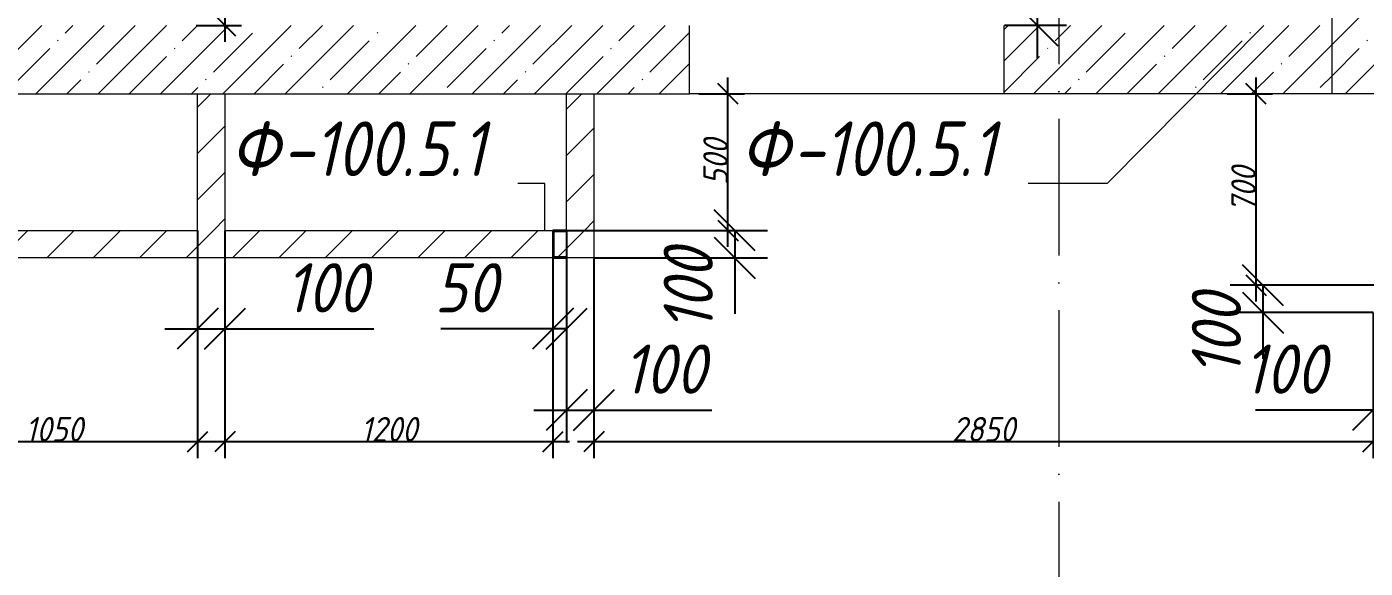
# Model space of a CAD drawing. Header units: millimetres. Extents: x -401725 to 250493, y 305116 to 802890.
# Drawn here: x -124276 to -119379, y 610162 to 612143 of the extents above; entities that cross this region are included whole.
import ezdxf

# ---------------------------------------------------------------- set-up
doc = ezdxf.new("R2010")
doc.units = ezdxf.units.MM
doc.linetypes.add('50_200_ШТРИХ_1Т_ш5_п1_п1_', pattern=[700, 500, -100, 0, -100])
for name, color, linetype, lineweight in [('A-____-____-DIMS', 7, 'Continuous', 9), ('A-FLOR-____-OTLN', 7, 'Continuous', 9), ('A-GENM-____-IDEN', 7, 'Continuous', 9), ('A-GENM-____-MCUT', 7, 'Continuous', 25), ('A-GENM-____-OTLN-1', 7, 'Continuous', 25), ('A-WALL-____-MCUT-3', 7, 'Continuous', 9), ('A-WALL-____-OTLN', 7, 'Continuous', 9), ('S-GRID-____-OTLN-1', 7, '50_200_ШТРИХ_1Т_ш5_п1_п1_', 9)]:
    doc.layers.add(name, color=color, linetype=linetype, lineweight=lineweight)
for name, color, linetype, lineweight, true_color in [('A-WALL-____-PATT-2', 7, 'Continuous', 9, 0x787878), ('A-WALL-____-PATT-5', 7, 'Continuous', 9, 0x000000), ('A-WALL-FNSH-MCUT-2', 7, 'Continuous', 13, 0x000000)]:
    doc.layers.add(name, color=color, linetype=linetype, lineweight=lineweight, true_color=true_color)
doc.styles.add('ISOCPEUR_I_10', font='isocpeui.ttf', dxfattribs={"width": 0.9, "height": 180})
doc.styles.add('ISOCPEUR_I_2', font='isocpeui.ttf', dxfattribs={"width": 0.85, "height": 2.3})
doc.styles.add('ISOCPEUR_I_7', font='isocpeui.ttf', dxfattribs={"width": 0.9, "height": 90})
doc.dimstyles.new('ISO-1_8_0_9К_СРЕДНИЙ_Кладочные_2', dxfattribs={"dimscale": 304.8, "dimtxt": 89.638306, "dimasz": 0.246063, "dimexe": 0.19685, "dimexo": 0, "dimgap": 0, "dimtad": 1, "dimdec": 3, "dimrnd": 0.001, "dimdsep": 46, "dimtxsty": 'ISOCPEUR_I_7', "dimblk1": 'OBLIQUE', "dimblk2": 'OBLIQUE', "dimsah": 1, "dimcen": 0.09, "dimdle": 0.19685, "dimazin": 0, "dimtfac": 1, "dimtdec": 4, "dimtix": 1, "dimtmove": 1, "dimatfit": 3, "dimfxl": 1, "dimtvp": 1, "dimtolj": 1, "dimtzin": 0, "dimarcsym": 2})
doc.dimstyles.new('ISO-1_8_0_9К_СРЕДНИЙ_Кладочные_3', dxfattribs={"dimscale": 304.8, "dimtxt": 179.276612, "dimasz": 0.492126, "dimexe": 0.393701, "dimexo": 0, "dimgap": 0, "dimtad": 1, "dimdec": 3, "dimrnd": 0.001, "dimdsep": 46, "dimtxsty": 'ISOCPEUR_I_10', "dimblk1": 'OBLIQUE', "dimblk2": 'OBLIQUE', "dimsah": 1, "dimcen": 0.09, "dimdle": 0.393701, "dimazin": 0, "dimtfac": 1, "dimtdec": 4, "dimtix": 1, "dimtmove": 0, "dimatfit": 3, "dimfxl": 1, "dimtvp": 1, "dimtolj": 1, "dimtzin": 0, "dimarcsym": 2})
doc.dimstyles.new('ISO-1_8_0_9К_СРЕДНИЙ_Кладочные_4', dxfattribs={"dimscale": 304.8, "dimtxt": 179.276612, "dimasz": 0.492126, "dimexe": 0.393701, "dimexo": 0, "dimgap": 0, "dimtad": 1, "dimdec": 3, "dimrnd": 0.001, "dimdsep": 46, "dimtxsty": 'ISOCPEUR_I_10', "dimblk1": 'OBLIQUE', "dimblk2": 'OBLIQUE', "dimsah": 1, "dimcen": 0.09, "dimdle": 0.393701, "dimazin": 0, "dimtfac": 1, "dimtdec": 4, "dimtix": 1, "dimtmove": 1, "dimatfit": 3, "dimfxl": 1, "dimtvp": 1, "dimtolj": 1, "dimtzin": 0, "dimarcsym": 2})
pattern_1 = [(45, (-175000.74, 544716.51), (-84.85281, 84.85281), [])]
pattern_2 = [(45, (-175000.74, 544716.51), (-114.04925, 114.04925), []), (45, (-174886.69, 544716.51), (-114.04925, 114.04925), [201.612, -40.322, 3.353, -36.97])]

# ---------------------------------------------------------------- blocks, each defined once
blk = doc.blocks.new('154_Фахверк_СКБ_Швеллер - Тип_100_4010_1-36655149-АР1_Кладочный план 1 этажа в осях 1-64_Ю-ЯЯ')
at = {"layer": 'A-GENM-____-MCUT'}
for p, q in [((175, 50), (125, 50)), ((125, 50), (125, -50)), ((175, 47), (175, 50)), ((128, 47), (175, 47)), ((128, -47), (128, 47)), ((175, -47), (128, -47)), ((175, -50), (175, -47)), ((125, -50), (175, -50))]:
    blk.add_line(p, q, dxfattribs=at)
blk = doc.blocks.new('_Oblique')
at = {"color": 0, "linetype": 'ByBlock', "lineweight": -2}
blk.add_line((-0.5, -0.5), (0.5, 0.5), dxfattribs=at)
blk = doc.blocks.new('*D12578')
at = {"layer": 'A-____-____-DIMS', "color": 0, "lineweight": -2, "transparency": 16777216}
for p, q in [((-124700.7, 611397.6), (-124700.7, 610565.5)), ((-123650.7, 611397.6), (-123650.7, 610565.5)), ((-124760.7, 610625.5), (-123590.7, 610625.5))]:
    blk.add_line(p, q, dxfattribs=at)
at = {"layer": 'Defpoints', "color": 0, "transparency": 16777216}
for p in [(-124700.7, 611397.6), (-123650.7, 611397.6), (-123650.7, 610625.5)]:
    blk.add_point(p, dxfattribs=at)
at = {"layer": 'A-____-____-DIMS', "color": 0, "lineweight": -2, "transparency": 16777216, "xscale": 75, "yscale": 75, "zscale": 75, "rotation": 180}
blk.add_blockref('_Oblique', (-124700.7, 610625.5), dxfattribs=at)
at = {"layer": 'A-____-____-DIMS', "color": 0, "lineweight": -2, "transparency": 16777216, "xscale": 75, "yscale": 75, "zscale": 75}
blk.add_blockref('_Oblique', (-123650.7, 610625.5), dxfattribs=at)
at = {"layer": 'A-____-____-DIMS', "color": 0, "transparency": 16777216, "insert": (-124175.7, 610670.5), "char_height": 90, "width": 504.733, "attachment_point": 5, "style": 'ISOCPEUR_I_7'}
blk.add_mtext('\\A1;1050', dxfattribs=at)
blk = doc.blocks.new('*D12579')
at = {"layer": 'A-____-____-DIMS', "color": 0, "lineweight": -2, "transparency": 16777216}
for p, q in [((-123650.7, 611397.6), (-123650.7, 610918.1)), ((-123550.7, 611397.6), (-123550.7, 610918.1)), ((-123770.7, 611038.1), (-123550.7, 611038.1)), ((-123550.7, 611038.1), (-123006.4, 611038.1))]:
    blk.add_line(p, q, dxfattribs=at)
at = {"layer": 'Defpoints', "color": 0, "transparency": 16777216}
for p in [(-123650.7, 611397.6), (-123550.7, 611397.6), (-123550.7, 611038.1)]:
    blk.add_point(p, dxfattribs=at)
at = {"layer": 'A-____-____-DIMS', "color": 0, "lineweight": -2, "transparency": 16777216, "xscale": 150, "yscale": 150, "zscale": 150, "rotation": 180}
blk.add_blockref('_Oblique', (-123650.7, 611038.1), dxfattribs=at)
at = {"layer": 'A-____-____-DIMS', "color": 0, "lineweight": -2, "transparency": 16777216, "xscale": 150, "yscale": 150, "zscale": 150}
blk.add_blockref('_Oblique', (-123550.7, 611038.1), dxfattribs=at)
at = {"layer": 'A-____-____-DIMS', "color": 0, "transparency": 16777216, "insert": (-123330.8, 611278.1), "char_height": 180, "width": 368.207, "attachment_point": 1, "line_spacing_factor": 1.149209, "style": 'ISOCPEUR_I_10'}
blk.add_mtext('\\A1;100', dxfattribs=at)
blk = doc.blocks.new('*D12580')
at = {"layer": 'A-____-____-DIMS', "color": 0, "lineweight": -2, "transparency": 16777216}
for p, q in [((-123550.7, 611397.6), (-123550.7, 610565.5)), ((-122350.7, 611352.3), (-122350.7, 610565.5)), ((-123610.7, 610625.5), (-122290.7, 610625.5))]:
    blk.add_line(p, q, dxfattribs=at)
at = {"layer": 'Defpoints', "color": 0, "transparency": 16777216}
for p in [(-123550.7, 611397.6), (-122350.7, 611352.3), (-122350.7, 610625.5)]:
    blk.add_point(p, dxfattribs=at)
at = {"layer": 'A-____-____-DIMS', "color": 0, "lineweight": -2, "transparency": 16777216, "xscale": 75, "yscale": 75, "zscale": 75, "rotation": 180}
blk.add_blockref('_Oblique', (-123550.7, 610625.5), dxfattribs=at)
at = {"layer": 'A-____-____-DIMS', "color": 0, "lineweight": -2, "transparency": 16777216, "xscale": 75, "yscale": 75, "zscale": 75}
blk.add_blockref('_Oblique', (-122350.7, 610625.5), dxfattribs=at)
at = {"layer": 'A-____-____-DIMS', "color": 0, "transparency": 16777216, "insert": (-122950.7, 610670.5), "char_height": 90, "width": 504.733, "attachment_point": 5, "style": 'ISOCPEUR_I_7'}
blk.add_mtext('\\A1;1200', dxfattribs=at)
blk = doc.blocks.new('*D12581')
at = {"layer": 'A-____-____-DIMS', "color": 0, "lineweight": -2, "transparency": 16777216}
for p, q in [((-122300.7, 611397.6), (-122300.7, 610918.1)), ((-122350.7, 611352.3), (-122350.7, 610918.1)), ((-122350.7, 611038.1), (-122760.5, 611038.1)), ((-122300.7, 611038.1), (-122470.7, 611038.1))]:
    blk.add_line(p, q, dxfattribs=at)
at = {"layer": 'Defpoints', "color": 0, "transparency": 16777216}
for p in [(-122300.7, 611397.6), (-122350.7, 611352.3), (-122300.7, 611038.1)]:
    blk.add_point(p, dxfattribs=at)
at = {"layer": 'A-____-____-DIMS', "color": 0, "lineweight": -2, "transparency": 16777216, "xscale": 150, "yscale": 150, "zscale": 150, "rotation": 180}
blk.add_blockref('_Oblique', (-122350.7, 611038.1), dxfattribs=at)
at = {"layer": 'A-____-____-DIMS', "color": 0, "lineweight": -2, "transparency": 16777216, "xscale": 150, "yscale": 150, "zscale": 150}
blk.add_blockref('_Oblique', (-122300.7, 611038.1), dxfattribs=at)
at = {"layer": 'A-____-____-DIMS', "color": 0, "transparency": 16777216, "insert": (-122783.7, 611278.1), "char_height": 180, "width": 273.052, "attachment_point": 1, "line_spacing_factor": 1.149209, "style": 'ISOCPEUR_I_10'}
blk.add_mtext('\\A1;50', dxfattribs=at)
blk = doc.blocks.new('*D12582')
at = {"layer": 'A-____-____-DIMS', "color": 0, "lineweight": -2, "transparency": 16777216}
for p, q in [((-122300.7, 611397.6), (-122300.7, 610620.7)), ((-122200.7, 611297.6), (-122200.7, 610620.7)), ((-122420.7, 610740.7), (-122200.7, 610740.7)), ((-122200.7, 610740.7), (-121770.2, 610740.7))]:
    blk.add_line(p, q, dxfattribs=at)
at = {"layer": 'Defpoints', "color": 0, "transparency": 16777216}
for p in [(-122300.7, 611397.6), (-122200.7, 611297.6), (-122200.7, 610740.7)]:
    blk.add_point(p, dxfattribs=at)
at = {"layer": 'A-____-____-DIMS', "color": 0, "lineweight": -2, "transparency": 16777216, "xscale": 150, "yscale": 150, "zscale": 150, "rotation": 180}
blk.add_blockref('_Oblique', (-122300.7, 610740.7), dxfattribs=at)
at = {"layer": 'A-____-____-DIMS', "color": 0, "lineweight": -2, "transparency": 16777216, "xscale": 150, "yscale": 150, "zscale": 150}
blk.add_blockref('_Oblique', (-122200.7, 610740.7), dxfattribs=at)
at = {"layer": 'A-____-____-DIMS', "color": 0, "transparency": 16777216, "insert": (-122094.6, 610980.7), "char_height": 180, "width": 368.207, "attachment_point": 1, "line_spacing_factor": 1.149209, "style": 'ISOCPEUR_I_10'}
blk.add_mtext('\\A1;100', dxfattribs=at)
blk = doc.blocks.new('*D12583')
at = {"layer": 'A-____-____-DIMS', "color": 0, "lineweight": -2, "transparency": 16777216}
for p, q in [((-122200.7, 611297.6), (-122200.7, 610565.5)), ((-119350.7, 611097.6), (-119350.7, 610565.5)), ((-122260.7, 610625.5), (-119290.7, 610625.5))]:
    blk.add_line(p, q, dxfattribs=at)
at = {"layer": 'Defpoints', "color": 0, "transparency": 16777216}
for p in [(-122200.7, 611297.6), (-119350.7, 611097.6), (-119350.7, 610625.5)]:
    blk.add_point(p, dxfattribs=at)
at = {"layer": 'A-____-____-DIMS', "color": 0, "lineweight": -2, "transparency": 16777216, "xscale": 75, "yscale": 75, "zscale": 75, "rotation": 180}
blk.add_blockref('_Oblique', (-122200.7, 610625.5), dxfattribs=at)
at = {"layer": 'A-____-____-DIMS', "color": 0, "lineweight": -2, "transparency": 16777216, "xscale": 75, "yscale": 75, "zscale": 75}
blk.add_blockref('_Oblique', (-119350.7, 610625.5), dxfattribs=at)
at = {"layer": 'A-____-____-DIMS', "color": 0, "transparency": 16777216, "insert": (-120775.7, 610670.5), "char_height": 90, "width": 546.104, "attachment_point": 5, "style": 'ISOCPEUR_I_7'}
blk.add_mtext('\\A1;2850', dxfattribs=at)
blk = doc.blocks.new('*D12584')
at = {"layer": 'A-____-____-DIMS', "color": 0, "lineweight": -2, "transparency": 16777216}
for p, q in [((-119250.7, 611197.6), (-119250.7, 610620.7)), ((-119350.7, 611097.6), (-119350.7, 610620.7)), ((-119350.7, 610740.7), (-119781.3, 610740.7)), ((-119250.7, 610740.7), (-119470.7, 610740.7))]:
    blk.add_line(p, q, dxfattribs=at)
at = {"layer": 'Defpoints', "color": 0, "transparency": 16777216}
for p in [(-119250.7, 611197.6), (-119350.7, 611097.6), (-119250.7, 610740.7)]:
    blk.add_point(p, dxfattribs=at)
at = {"layer": 'A-____-____-DIMS', "color": 0, "lineweight": -2, "transparency": 16777216, "xscale": 150, "yscale": 150, "zscale": 150, "rotation": 180}
blk.add_blockref('_Oblique', (-119350.7, 610740.7), dxfattribs=at)
at = {"layer": 'A-____-____-DIMS', "color": 0, "lineweight": -2, "transparency": 16777216, "xscale": 150, "yscale": 150, "zscale": 150}
blk.add_blockref('_Oblique', (-119250.7, 610740.7), dxfattribs=at)
at = {"layer": 'A-____-____-DIMS', "color": 0, "transparency": 16777216, "insert": (-119825.1, 610980.7), "char_height": 180, "width": 368.207, "attachment_point": 1, "line_spacing_factor": 1.149209, "style": 'ISOCPEUR_I_10'}
blk.add_mtext('\\A1;100', dxfattribs=at)
blk = doc.blocks.new('*D12587')
at = {"layer": 'A-____-____-DIMS', "color": 0, "lineweight": -2, "transparency": 16777216}
for p, q in [((-122300.7, 611397.6), (-121565.6, 611397.6)), ((-121685.6, 611397.6), (-121685.6, 611177.6)), ((-122200.7, 611297.6), (-121565.6, 611297.6)), ((-121685.6, 611297.6), (-121685.6, 611092.4))]:
    blk.add_line(p, q, dxfattribs=at)
at = {"layer": 'Defpoints', "color": 0, "transparency": 16777216}
for p in [(-122300.7, 611397.6), (-121685.6, 611397.6), (-122200.7, 611297.6)]:
    blk.add_point(p, dxfattribs=at)
at = {"layer": 'A-____-____-DIMS', "color": 0, "lineweight": -2, "transparency": 16777216, "xscale": 150, "yscale": 150, "zscale": 150}
for p, rotation in [((-121685.6, 611397.6), 90), ((-121685.6, 611297.6), 270)]:
    blk.add_blockref('_Oblique', p, dxfattribs=dict(at, rotation=rotation))
at = {"layer": 'A-____-____-DIMS', "color": 0, "transparency": 16777216, "insert": (-121945.9, 611028.3), "char_height": 180, "width": 368.207, "attachment_point": 1, "rotation": 90, "line_spacing_factor": 1.149209, "style": 'ISOCPEUR_I_10'}
blk.add_mtext('\\A1;100', dxfattribs=at)
blk = doc.blocks.new('*D12588')
at = {"layer": 'A-____-____-DIMS', "color": 0, "lineweight": -2, "transparency": 16777216}
for p, q in [((-121710.7, 611337.6), (-121710.7, 611957.6)), ((-121816.8, 611897.6), (-121650.7, 611897.6)), ((-122300.7, 611397.6), (-121650.7, 611397.6))]:
    blk.add_line(p, q, dxfattribs=at)
at = {"layer": 'Defpoints', "color": 0, "transparency": 16777216}
for p in [(-121816.8, 611897.6), (-121710.7, 611897.6), (-122300.7, 611397.6)]:
    blk.add_point(p, dxfattribs=at)
at = {"layer": 'A-____-____-DIMS', "color": 0, "lineweight": -2, "transparency": 16777216, "xscale": 75, "yscale": 75, "zscale": 75}
for p, rotation in [((-121710.7, 611897.6), 90), ((-121710.7, 611397.6), 270)]:
    blk.add_blockref('_Oblique', p, dxfattribs=dict(at, rotation=rotation))
at = {"layer": 'A-____-____-DIMS', "color": 0, "transparency": 16777216, "insert": (-121755.7, 611647.6), "char_height": 90, "width": 409.578, "attachment_point": 5, "rotation": 90, "style": 'ISOCPEUR_I_7'}
blk.add_mtext('\\A1;500', dxfattribs=at)
blk = doc.blocks.new('*D12589')
at = {"layer": 'A-____-____-DIMS', "color": 0, "lineweight": -2, "transparency": 16777216}
for p, q in [((-119250.7, 611197.6), (-119873.6, 611197.6)), ((-119753.6, 611197.6), (-119753.6, 610977.6)), ((-119350.7, 611097.6), (-119873.6, 611097.6)), ((-119753.6, 611097.6), (-119753.6, 610927.9))]:
    blk.add_line(p, q, dxfattribs=at)
at = {"layer": 'Defpoints', "color": 0, "transparency": 16777216}
for p in [(-119753.6, 611197.6), (-119250.7, 611197.6), (-119350.7, 611097.6)]:
    blk.add_point(p, dxfattribs=at)
at = {"layer": 'A-____-____-DIMS', "color": 0, "lineweight": -2, "transparency": 16777216, "xscale": 150, "yscale": 150, "zscale": 150}
for p, rotation in [((-119753.6, 611197.6), 90), ((-119753.6, 611097.6), 270)]:
    blk.add_blockref('_Oblique', p, dxfattribs=dict(at, rotation=rotation))
at = {"layer": 'A-____-____-DIMS', "color": 0, "transparency": 16777216, "insert": (-120013.9, 610863.8), "char_height": 180, "width": 368.207, "attachment_point": 1, "rotation": 90, "line_spacing_factor": 1.149209, "style": 'ISOCPEUR_I_10'}
blk.add_mtext('\\A1;100', dxfattribs=at)
blk = doc.blocks.new('*D12590')
at = {"layer": 'A-____-____-DIMS', "color": 0, "lineweight": -2, "transparency": 16777216}
for p, q in [((-119778.7, 611137.6), (-119778.7, 611957.6)), ((-119884.8, 611897.6), (-119718.7, 611897.6)), ((-119250.7, 611197.6), (-119838.7, 611197.6))]:
    blk.add_line(p, q, dxfattribs=at)
at = {"layer": 'Defpoints', "color": 0, "transparency": 16777216}
for p in [(-119884.8, 611897.6), (-119778.7, 611897.6), (-119250.7, 611197.6)]:
    blk.add_point(p, dxfattribs=at)
at = {"layer": 'A-____-____-DIMS', "color": 0, "lineweight": -2, "transparency": 16777216, "xscale": 75, "yscale": 75, "zscale": 75}
for p, rotation in [((-119778.7, 611897.6), 90), ((-119778.7, 611197.6), 270)]:
    blk.add_blockref('_Oblique', p, dxfattribs=dict(at, rotation=rotation))
at = {"layer": 'A-____-____-DIMS', "color": 0, "transparency": 16777216, "insert": (-119824.3, 611547.6), "char_height": 90, "width": 409.578, "attachment_point": 5, "rotation": 90, "style": 'ISOCPEUR_I_7'}
blk.add_mtext('\\A1;700', dxfattribs=at)
blk = doc.blocks.new('*D12600')
at = {"layer": 'A-____-____-DIMS', "color": 0, "lineweight": -2, "transparency": 16777216}
for p, q in [((-120578.7, 614217.6), (-120578.7, 613533.7)), ((-120300.7, 614097.6), (-120698.7, 614097.6)), ((-120578.7, 612027.6), (-120578.7, 613135.7)), ((-120472.6, 612147.6), (-120698.7, 612147.6))]:
    blk.add_line(p, q, dxfattribs=at)
at = {"layer": 'Defpoints', "color": 0, "transparency": 16777216}
for p in [(-120300.7, 614097.6), (-120578.7, 612147.6), (-120472.6, 612147.6)]:
    blk.add_point(p, dxfattribs=at)
at = {"layer": 'A-____-____-DIMS', "color": 0, "lineweight": -2, "transparency": 16777216, "xscale": 150, "yscale": 150, "zscale": 150}
for p, rotation in [((-120578.7, 614097.6), 90), ((-120578.7, 612147.6), 270)]:
    blk.add_blockref('_Oblique', p, dxfattribs=dict(at, rotation=rotation))
at = {"layer": 'A-____-____-DIMS', "color": 0, "transparency": 16777216, "insert": (-120813.9, 613082.3), "char_height": 180, "width": 504.733, "attachment_point": 1, "rotation": 90, "line_spacing_factor": 1.149209, "style": 'ISOCPEUR_I_10'}
blk.add_mtext('\\A1;1950', dxfattribs=at)
blk = doc.blocks.new('*D12606')
at = {"layer": 'A-____-____-DIMS', "color": 0, "lineweight": -2, "transparency": 16777216}
for p, q in [((-123549.8, 612087.6), (-123549.8, 614657.6)), ((-123655.9, 614597.6), (-123489.8, 614597.6)), ((-123655.9, 612147.6), (-123489.8, 612147.6))]:
    blk.add_line(p, q, dxfattribs=at)
at = {"layer": 'Defpoints', "color": 0, "transparency": 16777216}
for p in [(-123655.9, 614597.6), (-123549.8, 614597.6), (-123655.9, 612147.6)]:
    blk.add_point(p, dxfattribs=at)
at = {"layer": 'A-____-____-DIMS', "color": 0, "lineweight": -2, "transparency": 16777216, "xscale": 75, "yscale": 75, "zscale": 75}
for p, rotation in [((-123549.8, 614597.6), 90), ((-123549.8, 612147.6), 270)]:
    blk.add_blockref('_Oblique', p, dxfattribs=dict(at, rotation=rotation))
at = {"layer": 'A-____-____-DIMS', "color": 0, "transparency": 16777216, "insert": (-123594.8, 613372.6), "char_height": 90, "width": 562.653, "attachment_point": 5, "rotation": 90, "style": 'ISOCPEUR_I_7'}
blk.add_mtext('\\A1;2450', dxfattribs=at)

msp = doc.modelspace()

# ---------------------------------------------------------------- hatches: boundary and pattern name
at = {"layer": 'A-WALL-____-PATT-2'}
h = msp.add_hatch(dxfattribs=at)
h.set_pattern_fill('FP_2', color=256, style=0, pattern_type=2)
h.set_pattern_definition(pattern_2)
h.paths.add_polyline_path([(-119250.7357, 611897.5526), (-119250.7357, 614847.5526), (-119500.7357, 614847.5526), (-119500.7357, 611897.5526), (-119340.1538, 611897.5526)], flags=0)
h = msp.add_hatch(dxfattribs=at)
h.set_pattern_fill('FP_2', color=256, style=0, pattern_type=2)
h.set_pattern_definition(pattern_2)
h.paths.add_polyline_path([(-120700.7357, 611897.5526), (-119500.7357, 611897.5526), (-119500.7357, 612147.5526), (-120700.7357, 612147.5526)], flags=0)
h.paths.add_polyline_path([(-123758.8145, 611897.5526), (-121850.7357, 611897.5526), (-121850.7357, 612147.5526), (-124550.7357, 612147.5526), (-124550.7357, 611897.5526)], flags=0)
at = {"layer": 'A-WALL-____-PATT-5'}
h = msp.add_hatch(dxfattribs=at)
h.set_pattern_fill('FP_4', color=256, style=0, pattern_type=2)
h.set_pattern_definition(pattern_1)
h.paths.add_polyline_path([(-123550.7357, 611397.5526), (-123550.7357, 611897.5526), (-123650.7357, 611897.5526), (-123650.7357, 611397.5526)], flags=0)
h = msp.add_hatch(dxfattribs=at)
h.set_pattern_fill('FP_4', color=256, style=0, pattern_type=2)
h.set_pattern_definition(pattern_1)
h.paths.add_polyline_path([(-122200.7357, 611397.5526), (-122200.7357, 611897.5526), (-122300.7357, 611897.5526), (-122300.7357, 611397.5526)], flags=0)
h = msp.add_hatch(dxfattribs=at)
h.set_pattern_fill('FP_4', color=256, style=0, pattern_type=2)
h.set_pattern_definition(pattern_1)
h.paths.add_polyline_path([(-122350.7357, 611297.5526), (-122350.7357, 611397.5526), (-124700.7357, 611397.5526), (-124700.7357, 611297.5526)], flags=0)
h.paths.add_polyline_path([(-122300.7357, 611297.5526), (-122200.7357, 611297.5526), (-122200.7357, 611397.5526), (-122300.7357, 611397.5526), (-122300.7357, 611394.5526), (-122347.7357, 611394.5526), (-122347.7357, 611300.5526), (-122300.7357, 611300.5526)], flags=0)

# ---------------------------------------------------------------- linework, layer by layer
at = {"layer": 'A-FLOR-____-OTLN'}
msp.add_line((-120700.7357, 611897.5526), (-121850.7357, 611897.5526), dxfattribs=at)
at = {"layer": 'A-GENM-____-IDEN'}
for p, q in [((-119750.7357, 612147.5526), (-120323.5989, 611569.4785)), ((-122380.7357, 611569.4785), (-122479.0661, 611569.4785)), ((-122380.7357, 611397.5526), (-122380.7357, 611569.4785)), ((-120323.5989, 611569.4785), (-120612.6726, 611569.4785))]:
    msp.add_line(p, q, dxfattribs=at)
at = {"layer": 'A-WALL-____-MCUT-3'}
for p, q in [((-119500.7357, 611897.5526), (-119500.7357, 614847.5526)), ((-121850.7357, 611897.5526), (-121850.7357, 612147.5526)), ((-120700.7357, 611897.5526), (-120700.7357, 612147.5526)), ((-124800.7357, 611897.5526), (-121850.7357, 611897.5526)), ((-111750.7357, 611897.5526), (-120700.7357, 611897.5526))]:
    msp.add_line(p, q, dxfattribs=at)
at = {"layer": 'A-WALL-____-OTLN'}
msp.add_line((-120700.7357, 611897.5526), (-121850.7357, 611897.5526), dxfattribs=at)
at = {"layer": 'A-WALL-FNSH-MCUT-2'}
for p, q in [((-123650.7357, 611397.5526), (-123650.7357, 611897.5526)), ((-123550.7357, 611897.5526), (-123550.7357, 611397.5526)), ((-122300.7357, 611397.5526), (-122300.7357, 611897.5526)), ((-122200.7357, 611897.5526), (-122200.7357, 611297.5526)), ((-124700.7357, 611397.5526), (-123650.7357, 611397.5526)), ((-123550.7357, 611397.5526), (-122350.7357, 611397.5526)), ((-122350.7357, 611297.5526), (-124800.7357, 611297.5526)), ((-122200.7357, 611297.5526), (-122300.7357, 611297.5526))]:
    msp.add_line(p, q, dxfattribs=at)
at = {"layer": 'S-GRID-____-OTLN-1'}
msp.add_line((-120500.7357, 635609.362), (-120500.7357, 597608.0984), dxfattribs=at)

# ---------------------------------------------------------------- block references
at = {"layer": 'A-GENM-____-OTLN-1'}
msp.add_blockref('154_Фахверк_СКБ_Швеллер - Тип_100_4010_1-36655149-АР1_Кладочный план 1 этажа в осях 1-64_Ю-ЯЯ', (-122475.7357, 611347.5526), dxfattribs=at)

# ---------------------------------------------------------------- texts
at = {"layer": 'A-GENM-____-IDEN', "char_height": 200, "attachment_point": 1, "style": 'ISOCPEUR_I_2'}
for s, insert, width in [('\\fISOCPEUR|b0|i1|c204|p34|;\\W.9;Ф', (-123532.4719, 611796.5946), 230.886), ('-100.5.1', (-123341.9719, 611796.5946), 1010.12625), ('\\fISOCPEUR|b0|i1|c204|p34|;\\W.9;Ф', (-121666.0783, 611796.5946), 230.886), ('-100.5.1', (-121475.5783, 611796.5946), 1010.12625)]:
    msp.add_mtext(s, dxfattribs=dict(at, insert=insert, width=width))

# ---------------------------------------------------------------- dimensions: what is measured, and where the dimension line sits
at = {"layer": 'A-____-____-DIMS'}
for base, p1, p2, override, picture, middle in [((-123549.8031, 614597.5526), (-123655.8691, 612147.5526), (-123655.8691, 614597.5526), {"dimpost": '<>', "dimfxl": 2450}, '*D12606', (-123594.8031, 613372.5526)), ((-121710.6927, 611897.5526), (-122300.7357, 611397.5526), (-121816.7587, 611897.5526), {"dimpost": '<>', "dimfxl": 695.869035}, '*D12588', (-121755.6927, 611647.5526)), ((-119778.6899, 611897.5526), (-119250.7357, 611197.5526), (-119884.7559, 611897.5526), {"dimpost": '<>', "dimfxl": 944.447794}, '*D12590', (-119824.2695, 611547.5526))]:
    dim = msp.add_linear_dim(base=base, p1=p1, p2=p2, angle=90, dimstyle='ISO-1_8_0_9К_СРЕДНИЙ_Кладочные_2', override=override, dxfattribs=at)
    dim.commit()
    dim.dimension.update_dxf_attribs({"geometry": picture, "text_midpoint": middle})
for base, p1, p2, dimstyle, override, picture, middle in [((-120578.6899, 612147.5526), (-120300.7357, 614097.5526), (-120472.6239, 612147.5526), 'ISO-1_8_0_9К_СРЕДНИЙ_Кладочные_4', {"dimpost": '<>', "dimfxl": 1957.561122}, '*D12600', (-120693.8519, 613334.6725)), ((-121685.5775, 611397.5526), (-122200.7357, 611297.5526), (-122300.7357, 611397.5526), 'ISO-1_8_0_9К_СРЕДНИЙ_Кладочные_3', {"dimpost": '<>', "dimfxl": 141.421356}, '*D12587', (-121825.8548, 611092.3809)), ((-119753.5747, 611197.5526), (-119350.7357, 611097.5526), (-119250.7357, 611197.5526), 'ISO-1_8_0_9К_СРЕДНИЙ_Кладочные_3', {"dimpost": '<>', "dimfxl": 141.421356}, '*D12589', (-119893.8519, 610927.8558))]:
    dim = msp.add_linear_dim(base=base, p1=p1, p2=p2, angle=90, dimstyle=dimstyle, override=override, dxfattribs=at)
    dim.commit()
    dim.dimension.update_dxf_attribs({"geometry": picture, "text_midpoint": middle, "dimtype": 160, "text_rotation": 90})
for base, p1, p2, override, picture, middle in [((-123650.7357, 610625.5086), (-124700.7357, 611397.5526), (-123650.7357, 611397.5526), {"dimpost": '<>', "dimfxl": 1050}, '*D12578', (-124175.7357, 610670.5086)), ((-122350.7357, 610625.5086), (-123550.7357, 611397.5526), (-122350.7357, 611352.2954), {"dimpost": '<>', "dimfxl": 1200.85312}, '*D12580', (-122950.7357, 610670.5086)), ((-119350.7357, 610625.5086), (-122200.7357, 611297.5526), (-119350.7357, 611097.5526), {"dimpost": '<>', "dimfxl": 2857.008925}, '*D12583', (-120775.7357, 610670.5086))]:
    dim = msp.add_linear_dim(base=base, p1=p1, p2=p2, dimstyle='ISO-1_8_0_9К_СРЕДНИЙ_Кладочные_2', override=override, dxfattribs=at)
    dim.commit()
    dim.dimension.update_dxf_attribs({"geometry": picture, "text_midpoint": middle})
for base, p1, p2, override, picture, middle in [((-123550.7357, 611038.089), (-123650.7357, 611397.5526), (-123550.7357, 611397.5526), {"dimpost": '<>', "dimfxl": 100}, '*D12579', (-123146.6905, 611038.089)), ((-122300.7357, 611038.089), (-122350.7357, 611352.2954), (-122300.7357, 611397.5526), {"dimpost": '<>', "dimfxl": 67.440456}, '*D12581', (-122647.1243, 611038.089)), ((-122200.7357, 610740.6706), (-122300.7357, 611397.5526), (-122200.7357, 611297.5526), {"dimpost": '<>', "dimfxl": 141.421356}, '*D12582', (-121910.4584, 610740.6706)), ((-119250.7357, 610740.6706), (-119350.7357, 611097.5526), (-119250.7357, 611197.5526), {"dimpost": '<>', "dimfxl": 141.421356}, '*D12584', (-119641.013, 610740.6706))]:
    dim = msp.add_linear_dim(base=base, p1=p1, p2=p2, dimstyle='ISO-1_8_0_9К_СРЕДНИЙ_Кладочные_3', override=override, dxfattribs=at)
    dim.commit()
    dim.dimension.update_dxf_attribs({"geometry": picture, "text_midpoint": middle, "dimtype": 160})

doc.saveas('drawing.dxf')
